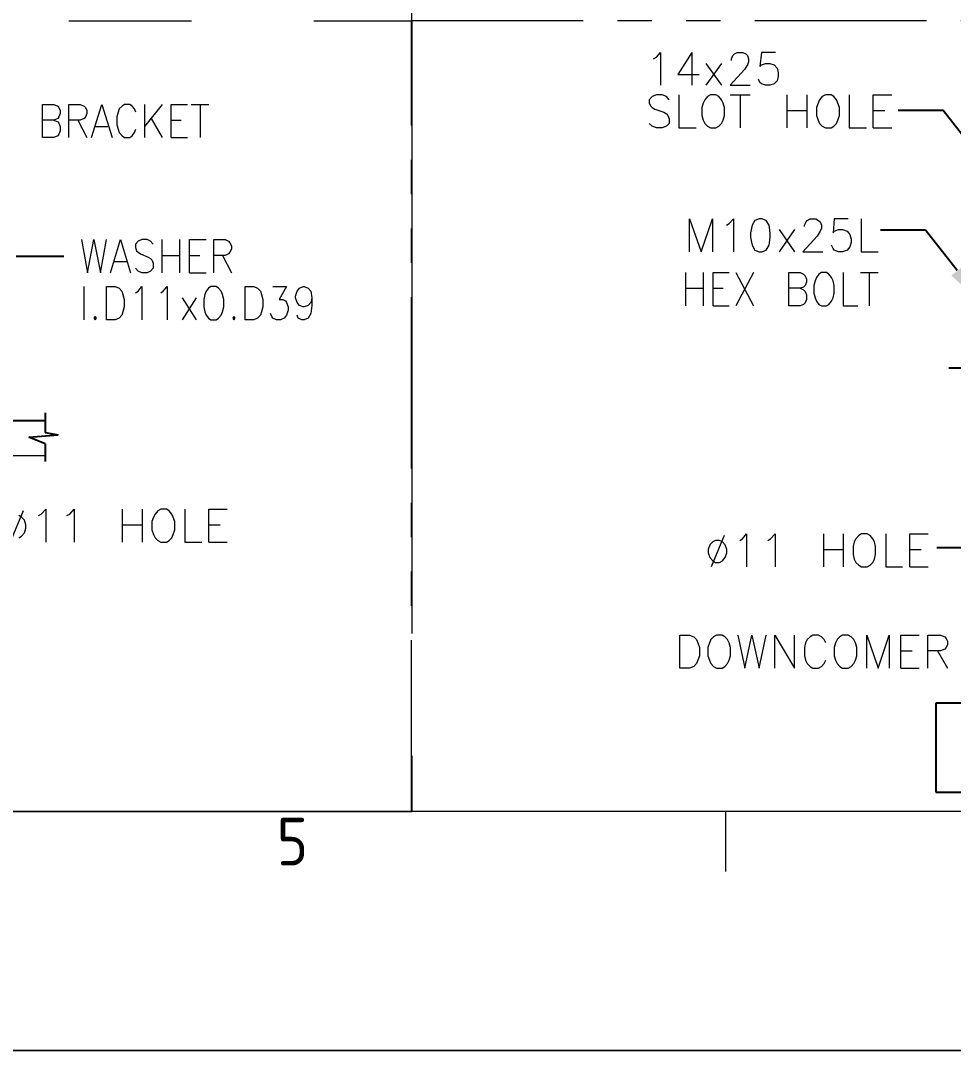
# Model space of a CAD drawing. Header units: inches. Extents: x -15980 to 45789, y -23276 to 2417.
# Drawn here: x -6612 to -5921, y -20343 to -19581 of the extents above; entities that cross this region are included whole.
import ezdxf
from ezdxf.enums import TextEntityAlignment as Align

# ---------------------------------------------------------------- set-up
doc = ezdxf.new("R2010")
doc.units = ezdxf.units.IN
doc.header["$MEASUREMENT"] = 0
doc.linetypes.add('PHANTOMX2', pattern=[127, 63.5, -12.7, 12.7, -12.7, 12.7, -12.7])
for name, color, linetype, lineweight in [('CADRE', 254, 'Continuous', 5), ('Color-7-Line_Weight-25', 7, 'Continuous', 25), ('Color-7-Line_Weight-9', 7, 'Continuous', 9), ('HATCH', 130, 'PHANTOMX2', 9), ('Plot Plan', 9, 'Continuous', 0), ('TEXT', 2, 'Continuous', 13)]:
    doc.layers.add(name, color=color, linetype=linetype, lineweight=lineweight)
doc.layers.add('dim', color=82, linetype='Continuous')
doc.styles.add('ISO Proportional', font='isocp.shx')

# ---------------------------------------------------------------- blocks, each defined once
blk = doc.blocks.new('A$C7bc09ab0')
at = {"layer": 'Color-7-Line_Weight-25', "linetype": 'Continuous'}
for p, q in [((198.33, 96.75), (198.33, 92.67)), ((150.25, 95.17), (198.33, 95.17)), ((194.92, 91.67), (201, 92.17)), ((198.33, 92.67), (201, 92.17)), ((198.33, 90.33), (194.92, 91.67)), ((198.33, 90.33), (198.33, 86.67))]:
    blk.add_line(p, q, dxfattribs=at)
at = {"layer": 'Color-7-Line_Weight-9', "linetype": 'Continuous'}
blk.add_line((198.33, 87.83), (150.25, 87.83), dxfattribs=at)
at = {"layer": 'dim'}
blk.add_line((192.33, 129.17), (202.17, 129.17), dxfattribs=at)
at = {"layer": 'HATCH', "ltscale": 2}
blk.add_lwpolyline([(274.25, 14), (0, 14), (0, 178), (274.25, 178)], close=True, dxfattribs=at)
at = {"layer": 'TEXT', "ltscale": 0.5}
for p, q in [((197.75, 153.83), (197.75, 160.67)), ((197.75, 160.67), (200.08, 160.67)), ((200.08, 160.67), (200.92, 160.33)), ((200.92, 160.33), (201.17, 160)), ((203.25, 153.83), (203.25, 160.67)), ((203.25, 160.67), (205.58, 160.67)), ((205.58, 160.67), (206.42, 160.33)), ((206.42, 160.33), (206.67, 160)), ((207.92, 153.83), (210.08, 160.67)), ((210.08, 160.67), (212.17, 153.83)), ((214.25, 160.33), (213.67, 159.75)), ((214.75, 160.67), (214.25, 160.33)), ((215.83, 160.67), (214.75, 160.67)), ((216.33, 160.33), (215.83, 160.67)), ((216.83, 159.75), (216.33, 160.33)), ((218.92, 160.67), (218.92, 153.83)), ((222.58, 160.67), (218.92, 156.08)), ((224.42, 153.83), (224.42, 160.67)), ((224.42, 160.67), (227.83, 160.67)), ((228.58, 160.67), (232.25, 160.67)), ((230.42, 160.67), (230.42, 153.83)), ((201.17, 158.08), (200.92, 157.75)), ((201.17, 160), (201.42, 159.42)), ((201.42, 158.75), (201.17, 158.08)), ((201.42, 159.42), (201.42, 158.75)), ((206.67, 158.08), (206.42, 157.75)), ((206.67, 160), (206.92, 159.42)), ((206.92, 158.75), (206.67, 158.08)), ((206.92, 159.42), (206.92, 158.75)), ((213.42, 159.08), (213.17, 158.08)), ((213.17, 158.08), (213.17, 156.42)), ((213.67, 159.75), (213.42, 159.08)), ((217.08, 159.08), (216.83, 159.75)), ((200.08, 157.42), (197.75, 157.42)), ((200.92, 157.75), (200.08, 157.42)), ((200.08, 157.42), (200.92, 157.08)), ((200.92, 157.08), (201.17, 156.75)), ((201.17, 156.75), (201.42, 156.08)), ((201.42, 156.08), (201.42, 155.17)), ((205.58, 157.42), (203.25, 157.42)), ((205.08, 157.42), (206.92, 153.83)), ((206.42, 157.75), (205.58, 157.42)), ((208.75, 156.08), (211.33, 156.08)), ((213.17, 156.42), (213.42, 155.5)), ((220.25, 157.75), (222.58, 153.83)), ((224.42, 157.42), (226.5, 157.42)), ((200.08, 153.83), (197.75, 153.83)), ((200.92, 154.17), (200.08, 153.83)), ((201.17, 154.5), (200.92, 154.17)), ((201.42, 155.17), (201.17, 154.5)), ((213.42, 155.5), (213.67, 154.83)), ((213.67, 154.83), (214.25, 154.17)), ((214.25, 154.17), (214.75, 153.83)), ((214.75, 153.83), (215.83, 153.83)), ((215.83, 153.83), (216.33, 154.17)), ((216.33, 154.17), (216.83, 154.83)), ((216.83, 154.83), (217.08, 155.5)), ((224.42, 153.83), (227.83, 153.83)), ((205.83, 132.67), (207.08, 125.75)), ((207.08, 125.75), (208.42, 132.67)), ((208.42, 132.67), (209.75, 125.75)), ((209.75, 125.75), (211, 132.67)), ((211.83, 125.75), (213.92, 132.67)), ((213.92, 132.67), (216, 125.75)), ((218.33, 132.67), (217.58, 132.33)), ((219.42, 132.67), (218.33, 132.67)), ((220.17, 132.33), (219.42, 132.67)), ((222.5, 132.67), (222.5, 125.75)), ((226.17, 132.67), (226.17, 125.75)), ((228.25, 125.75), (228.25, 132.67)), ((228.25, 132.67), (231.67, 132.67)), ((233.25, 125.75), (233.25, 132.67)), ((233.25, 132.67), (235.58, 132.67)), ((235.58, 132.67), (236.33, 132.33)), ((217.58, 132.33), (217, 131.67)), ((217, 131.67), (217, 131)), ((217, 131), (217.25, 130.33)), ((217.25, 130.33), (217.58, 130)), ((220.67, 131.67), (220.17, 132.33)), ((236.33, 132.33), (236.58, 132)), ((236.58, 132), (236.92, 131.33)), ((236.92, 130.67), (236.58, 130)), ((236.92, 131.33), (236.92, 130.67)), ((217.58, 130), (218.08, 129.67)), ((218.08, 129.67), (219.67, 129)), ((219.67, 129), (220.17, 128.75)), ((220.17, 128.75), (220.42, 128.42)), ((220.42, 128.42), (220.67, 127.75)), ((222.5, 129.33), (226.17, 129.33)), ((228.25, 129.33), (230.33, 129.33)), ((235.58, 129.33), (233.25, 129.33)), ((235.08, 129.33), (236.92, 125.75)), ((236.33, 129.67), (235.58, 129.33)), ((236.58, 130), (236.33, 129.67)), ((212.58, 128.08), (215.17, 128.08)), ((217.58, 126.08), (217, 126.75)), ((218.33, 125.75), (217.58, 126.08)), ((220.17, 126.08), (219.42, 125.75)), ((220.67, 126.75), (220.17, 126.08)), ((220.67, 127.75), (220.67, 126.75)), ((219.42, 125.75), (218.33, 125.75)), ((228.25, 125.75), (231.67, 125.75)), ((206.33, 122.92), (206.33, 116)), ((211, 116), (211, 122.92)), ((211, 122.92), (212.83, 122.92)), ((212.83, 122.92), (213.67, 122.58)), ((213.67, 122.58), (214.17, 121.92)), ((214.17, 121.92), (214.42, 121.25)), ((217, 121.58), (217.58, 121.92)), ((217.58, 121.92), (218.33, 122.92)), ((218.33, 122.92), (218.33, 116)), ((222.25, 121.58), (222.75, 121.92)), ((222.75, 121.92), (223.58, 122.92)), ((223.58, 122.92), (223.58, 116)), ((231.67, 121.92), (231.42, 121.25)), ((232.17, 122.58), (231.67, 121.92)), ((232.67, 122.92), (232.17, 122.58)), ((233.75, 122.92), (232.67, 122.92)), ((234.25, 122.58), (233.75, 122.92)), ((234.75, 121.92), (234.25, 122.58)), ((235.08, 121.25), (234.75, 121.92)), ((239.75, 116), (239.75, 122.92)), ((239.75, 122.92), (241.58, 122.92)), ((241.58, 122.92), (242.33, 122.58)), ((242.33, 122.58), (242.92, 121.92)), ((242.92, 121.92), (243.17, 121.25)), ((245.5, 122.92), (248.33, 122.92)), ((248.33, 122.92), (246.83, 120.25)), ((250.17, 120.92), (250.5, 121.92)), ((250.5, 121.92), (251, 122.58)), ((251, 122.58), (251.75, 122.92)), ((251.75, 122.92), (252, 122.92)), ((252, 122.92), (252.83, 122.58)), ((252.83, 122.58), (253.33, 121.92)), ((253.33, 121.92), (253.58, 120.58)), ((214.42, 121.25), (214.67, 120.25)), ((214.67, 120.25), (214.67, 118.67)), ((226.67, 120.58), (229.58, 116)), ((229.58, 120.58), (226.67, 116)), ((231.42, 121.25), (231.17, 120.25)), ((231.17, 120.25), (231.17, 118.67)), ((235.33, 120.25), (235.08, 121.25)), ((235.33, 118.67), (235.33, 120.25)), ((243.17, 121.25), (243.42, 120.25)), ((243.42, 120.25), (243.42, 118.67)), ((246.83, 120.25), (247.58, 120.25)), ((247.58, 120.25), (248.08, 119.92)), ((248.08, 119.92), (248.33, 119.58)), ((248.33, 119.58), (248.67, 118.67)), ((250.17, 120.58), (250.17, 120.92)), ((250.5, 119.58), (250.17, 120.58)), ((251, 119), (250.5, 119.58)), ((253.33, 119.58), (252.83, 119)), ((253.58, 120.58), (253.33, 119.58)), ((253.58, 120.58), (253.58, 119)), ((214.42, 117.67), (214.17, 117)), ((214.67, 118.67), (214.42, 117.67)), ((231.17, 118.67), (231.42, 117.67)), ((231.42, 117.67), (231.67, 117)), ((234.75, 117), (235.08, 117.67)), ((235.08, 117.67), (235.33, 118.67)), ((243.17, 117.67), (242.92, 117)), ((243.42, 118.67), (243.17, 117.67)), ((248.67, 118), (248.33, 117)), ((248.67, 118.67), (248.67, 118)), ((251.75, 118.67), (251, 119)), ((252, 118.67), (251.75, 118.67)), ((252.83, 119), (252, 118.67)), ((253.58, 119), (253.33, 117.33)), ((208.67, 116.67), (208.42, 116.33)), ((208.42, 116.33), (208.67, 116)), ((208.92, 116.33), (208.67, 116.67)), ((208.67, 116), (208.92, 116.33)), ((212.83, 116), (211, 116)), ((213.67, 116.33), (212.83, 116)), ((214.17, 117), (213.67, 116.33)), ((231.67, 117), (232.17, 116.33)), ((232.17, 116.33), (232.67, 116)), ((232.67, 116), (233.75, 116)), ((233.75, 116), (234.25, 116.33)), ((234.25, 116.33), (234.75, 117)), ((237.42, 116.67), (237.17, 116.33)), ((237.17, 116.33), (237.42, 116)), ((237.67, 116.33), (237.42, 116.67)), ((237.42, 116), (237.67, 116.33)), ((241.58, 116), (239.75, 116)), ((242.33, 116.33), (241.58, 116)), ((242.92, 117), (242.33, 116.33)), ((245.25, 116.67), (245, 117.33)), ((245.5, 116.33), (245.25, 116.67)), ((246.25, 116), (245.5, 116.33)), ((247.08, 116), (246.25, 116)), ((247.83, 116.33), (247.08, 116)), ((248.33, 117), (247.83, 116.33)), ((250.75, 116.33), (250.5, 117)), ((251.5, 116), (250.75, 116.33)), ((252, 116), (251.5, 116)), ((252.83, 116.33), (252, 116)), ((253.33, 117.33), (252.83, 116.33)), ((193.75, 76.42), (191.08, 69.92)), ((193.42, 75.08), (192.83, 75.42)), ((194, 74.5), (193.42, 75.08)), ((196.92, 75.42), (197.5, 75.75)), ((197.5, 75.75), (198.42, 76.75)), ((198.42, 76.75), (198.42, 69.92)), ((202.83, 75.42), (203.42, 75.75)), ((203.42, 75.75), (204.33, 76.75)), ((204.33, 76.75), (204.33, 69.92)), ((214.25, 76.75), (214.25, 69.92)), ((218.42, 76.75), (218.42, 69.92)), ((220.75, 75.08), (220.42, 74.17)), ((221.08, 75.75), (220.75, 75.08)), ((221.67, 76.42), (221.08, 75.75)), ((222.25, 76.75), (221.67, 76.42)), ((223.42, 76.75), (222.25, 76.75)), ((224, 76.42), (223.42, 76.75)), ((224.58, 75.75), (224, 76.42)), ((224.83, 75.08), (224.58, 75.75)), ((225.17, 74.17), (224.83, 75.08)), ((227.25, 76.75), (227.25, 69.92)), ((232.25, 69.92), (232.25, 76.75)), ((232.25, 76.75), (236, 76.75)), ((194.33, 73.5), (194, 74.5)), ((194, 71.83), (194.33, 72.83)), ((194.33, 72.83), (194.33, 73.5)), ((214.25, 73.5), (218.42, 73.5)), ((220.42, 74.17), (220.42, 72.5)), ((225.17, 72.5), (225.17, 74.17)), ((232.25, 73.5), (234.58, 73.5)), ((192.83, 70.83), (193.42, 71.17)), ((193.42, 71.17), (194, 71.83)), ((220.42, 72.5), (220.75, 71.5)), ((220.75, 71.5), (221.08, 70.83)), ((221.08, 70.83), (221.67, 70.25)), ((224, 70.25), (224.58, 70.83)), ((224.58, 70.83), (224.83, 71.5)), ((224.83, 71.5), (225.17, 72.5)), ((221.67, 70.25), (222.25, 69.92)), ((222.25, 69.92), (223.42, 69.92)), ((223.42, 69.92), (224, 70.25)), ((227.25, 69.92), (230.75, 69.92)), ((232.25, 69.92), (236, 69.92))]:
    blk.add_line(p, q, dxfattribs=at)
blk = doc.blocks.new('A$Ccda6811e')
at = {"layer": 'HATCH', "ltscale": 2}
blk.add_lwpolyline([(0, 14), (274.25, 14), (274.25, 178), (0, 178)], close=True, dxfattribs=at)
blk = doc.blocks.new('A$Cbca93a0c')
at = {"layer": 'dim'}
blk.add_hatch(color=256, dxfattribs=at).paths.add_polyline_path([(408.21, 453.87), (399.29, 447.02), (424.29, 424.11)])
at = {"layer": 'Color-7-Line_Weight-25', "linetype": 'Continuous'}
blk.add_line((518.33, 378.27), (397.5, 378.27), dxfattribs=at)
at = {"layer": 'dim'}
for p, q in [((393.33, 569.05), (360, 569.05)), ((483.51, 453.57), (393.33, 569.05)), ((380.24, 480.65), (346.9, 480.65)), ((403.75, 450.6), (380.24, 480.65)), ((408.81, 245.24), (388.57, 245.24)), ((387.98, 130.3), (387.98, 64.52)), ((598.69, 130.3), (387.98, 130.3)), ((387.98, 64.52), (598.69, 64.52))]:
    blk.add_line(p, q, dxfattribs=at)
at = {"layer": 'HATCH', "ltscale": 2}
blk.add_lwpolyline([(0, 635.71), (979.46, 635.71), (979.46, 50), (0, 50)], close=True, dxfattribs=at)
at = {"layer": 'TEXT', "ltscale": 0.5}
for p, q in [((181.13, 608.63), (184.11, 612.2)), ((184.11, 612.2), (184.11, 587.8)), ((207.32, 612.2), (196.9, 595.83)), ((207.32, 612.2), (207.32, 587.8)), ((237.68, 609.82), (238.87, 611.01)), ((238.87, 611.01), (240.95, 612.2)), ((240.95, 612.2), (245.12, 612.2)), ((245.12, 612.2), (247.2, 611.01)), ((247.2, 611.01), (248.39, 609.82)), ((258.81, 612.2), (257.62, 601.79)), ((269.23, 612.2), (258.81, 612.2)), ((179.05, 607.44), (181.13, 608.63)), ((217.74, 603.87), (229.34, 587.8)), ((229.34, 603.87), (217.74, 587.8)), ((236.79, 607.44), (237.68, 609.82)), ((236.79, 606.25), (236.79, 607.44)), ((248.39, 602.98), (246.31, 599.41)), ((248.39, 609.82), (249.29, 607.44)), ((249.29, 605.06), (248.39, 602.98)), ((249.29, 607.44), (249.29, 605.06)), ((257.62, 601.79), (258.81, 602.98)), ((258.81, 602.98), (261.79, 603.87)), ((261.79, 603.87), (265.06, 603.87)), ((265.06, 603.87), (268.33, 602.98)), ((268.33, 602.98), (270.42, 600.6)), ((196.9, 595.83), (212.68, 595.83)), ((246.31, 599.41), (235.59, 587.8)), ((270.42, 600.6), (271.31, 597.02)), ((271.31, 597.02), (271.31, 594.64)), ((235.59, 587.8), (250.48, 587.8)), ((257.62, 589.88), (256.73, 592.26)), ((258.81, 588.99), (257.62, 589.88)), ((261.79, 587.8), (258.81, 588.99)), ((265.06, 587.8), (261.79, 587.8)), ((268.33, 588.99), (265.06, 587.8)), ((270.42, 591.07), (268.33, 588.99)), ((271.31, 594.64), (270.42, 591.07)), ((181.13, 580.66), (177.86, 579.46)), ((185.3, 580.66), (181.13, 580.66)), ((188.57, 579.46), (185.3, 580.66)), ((197.8, 580.66), (197.8, 556.25)), ((221.01, 580.66), (218.93, 579.46)), ((225.18, 580.66), (221.01, 580.66)), ((227.26, 579.46), (225.18, 580.66)), ((235.59, 580.66), (250.48, 580.66)), ((243.04, 580.66), (243.04, 556.25)), ((277.56, 580.66), (277.56, 556.25)), ((292.44, 580.66), (292.44, 556.25)), ((306.13, 580.66), (303.75, 579.46)), ((310.3, 580.66), (306.13, 580.66)), ((312.38, 579.46), (310.3, 580.66)), ((323.69, 580.66), (323.69, 556.25)), ((341.55, 556.25), (341.55, 580.66)), ((341.55, 580.66), (355.24, 580.66)), ((177.86, 579.46), (175.77, 577.08)), ((175.77, 577.08), (175.77, 574.7)), ((175.77, 574.7), (176.96, 572.32)), ((176.96, 572.32), (177.86, 571.43)), ((190.65, 577.08), (188.57, 579.46)), ((215.65, 574.7), (214.76, 571.43)), ((216.84, 577.08), (215.65, 574.7)), ((218.93, 579.46), (216.84, 577.08)), ((229.34, 577.08), (227.26, 579.46)), ((230.54, 574.7), (229.34, 577.08)), ((231.43, 571.43), (230.54, 574.7)), ((300.77, 574.7), (299.58, 571.43)), ((301.67, 577.08), (300.77, 574.7)), ((303.75, 579.46), (301.67, 577.08)), ((314.46, 577.08), (312.38, 579.46)), ((315.36, 574.7), (314.46, 577.08)), ((316.55, 571.43), (315.36, 574.7)), ((177.86, 571.43), (179.94, 570.24)), ((179.94, 570.24), (186.49, 567.86)), ((186.49, 567.86), (188.57, 566.67)), ((188.57, 566.67), (189.46, 565.48)), ((189.46, 565.48), (190.65, 563.1)), ((214.76, 571.43), (214.76, 565.48)), ((214.76, 565.48), (215.65, 561.91)), ((230.54, 561.91), (231.43, 565.48)), ((231.43, 565.48), (231.43, 571.43)), ((277.56, 569.05), (292.44, 569.05)), ((299.58, 571.43), (299.58, 565.48)), ((299.58, 565.48), (300.77, 561.91)), ((315.36, 561.91), (316.55, 565.48)), ((316.55, 565.48), (316.55, 571.43)), ((341.55, 569.05), (350.18, 569.05)), ((177.86, 557.44), (175.77, 559.52)), ((181.13, 556.25), (177.86, 557.44)), ((188.57, 557.44), (185.3, 556.25)), ((190.65, 559.52), (188.57, 557.44)), ((190.65, 563.1), (190.65, 559.52)), ((215.65, 561.91), (216.84, 559.52)), ((216.84, 559.52), (218.93, 557.44)), ((218.93, 557.44), (221.01, 556.25)), ((225.18, 556.25), (227.26, 557.44)), ((227.26, 557.44), (229.34, 559.52)), ((229.34, 559.52), (230.54, 561.91)), ((300.77, 561.91), (301.67, 559.52)), ((301.67, 559.52), (303.75, 557.44)), ((303.75, 557.44), (306.13, 556.25)), ((310.3, 556.25), (312.38, 557.44)), ((312.38, 557.44), (314.46, 559.52)), ((314.46, 559.52), (315.36, 561.91)), ((185.3, 556.25), (181.13, 556.25)), ((197.8, 556.25), (210.59, 556.25)), ((221.01, 556.25), (225.18, 556.25)), ((306.13, 556.25), (310.3, 556.25)), ((323.69, 556.25), (336.49, 556.25)), ((341.55, 556.25), (355.24, 556.25)), ((205.54, 464.58), (205.54, 488.99)), ((205.54, 488.99), (214.17, 464.58)), ((214.17, 464.58), (222.5, 488.99)), ((222.5, 488.99), (222.5, 464.58)), ((235, 485.42), (238.27, 488.99)), ((238.27, 488.99), (238.27, 464.58)), ((257.02, 488.99), (254.05, 487.8)), ((259.11, 488.99), (257.02, 488.99)), ((262.38, 487.8), (259.11, 488.99)), ((292.74, 487.8), (294.82, 488.99)), ((294.82, 488.99), (298.99, 488.99)), ((298.99, 488.99), (301.07, 487.8)), ((312.68, 488.99), (311.79, 478.57)), ((323.09, 488.99), (312.68, 488.99)), ((332.62, 488.99), (332.62, 464.58)), ((232.92, 484.23), (235, 485.42)), ((251.96, 484.23), (250.77, 478.57)), ((254.05, 487.8), (251.96, 484.23)), ((264.46, 484.23), (262.38, 487.8)), ((265.36, 478.57), (264.46, 484.23)), ((271.9, 480.95), (283.21, 464.58)), ((283.21, 480.95), (271.9, 464.58)), ((290.65, 484.23), (291.84, 486.61)), ((290.65, 483.33), (290.65, 484.23)), ((291.84, 486.61), (292.74, 487.8)), ((301.07, 487.8), (302.26, 486.61)), ((302.26, 486.61), (303.15, 484.23)), ((303.15, 482.14), (302.26, 479.76)), ((303.15, 484.23), (303.15, 482.14)), ((312.68, 479.76), (315.95, 480.95)), ((315.95, 480.95), (318.93, 480.95)), ((318.93, 480.95), (322.2, 479.76)), ((250.77, 478.57), (250.77, 475)), ((250.77, 475), (251.96, 469.35)), ((264.46, 469.35), (265.36, 475)), ((265.36, 475), (265.36, 478.57)), ((300.18, 476.19), (289.46, 464.58)), ((302.26, 479.76), (300.18, 476.19)), ((311.79, 478.57), (312.68, 479.76)), ((322.2, 479.76), (324.29, 477.38)), ((324.29, 477.38), (325.18, 473.81)), ((325.18, 473.81), (325.18, 471.43)), ((251.96, 469.35), (254.05, 465.77)), ((254.05, 465.77), (257.02, 464.58)), ((259.11, 464.58), (262.38, 465.77)), ((262.38, 465.77), (264.46, 469.35)), ((311.79, 466.96), (310.59, 469.35)), ((312.68, 465.77), (311.79, 466.96)), ((315.95, 464.58), (312.68, 465.77)), ((322.2, 465.77), (318.93, 464.58)), ((324.29, 468.16), (322.2, 465.77)), ((325.18, 471.43), (324.29, 468.16)), ((257.02, 464.58), (259.11, 464.58)), ((289.46, 464.58), (304.34, 464.58)), ((318.93, 464.58), (315.95, 464.58)), ((332.62, 464.58), (345.12, 464.58)), ((202.56, 449.11), (202.56, 424.41)), ((215.65, 449.11), (215.65, 424.41)), ((223.09, 424.41), (223.09, 449.11)), ((223.09, 449.11), (235, 449.11)), ((239.76, 449.11), (252.86, 424.41)), ((252.86, 449.11), (239.76, 424.41)), ((279.05, 424.41), (279.05, 449.11)), ((279.05, 449.11), (287.38, 449.11)), ((287.38, 449.11), (290.06, 447.92)), ((290.06, 447.92), (291.25, 446.73)), ((291.25, 446.73), (292.14, 444.35)), ((292.14, 444.35), (292.14, 441.96)), ((298.69, 443.15), (297.5, 439.58)), ((299.58, 445.54), (298.69, 443.15)), ((301.37, 447.92), (299.58, 445.54)), ((303.15, 449.11), (301.37, 447.92)), ((307.02, 449.11), (303.15, 449.11)), ((308.81, 447.92), (307.02, 449.11)), ((310.59, 445.54), (308.81, 447.92)), ((311.79, 443.15), (310.59, 445.54)), ((312.68, 439.58), (311.79, 443.15)), ((319.23, 449.11), (319.23, 424.41)), ((332.02, 449.11), (345.12, 449.11)), ((338.57, 449.11), (338.57, 424.41)), ((202.56, 437.5), (215.65, 437.5)), ((223.09, 437.5), (230.54, 437.5)), ((287.38, 437.5), (279.05, 437.5)), ((290.06, 438.39), (287.38, 437.5)), ((287.38, 437.5), (290.06, 436.31)), ((291.25, 439.58), (290.06, 438.39)), ((290.06, 436.31), (291.25, 435.12)), ((292.14, 441.96), (291.25, 439.58)), ((291.25, 435.12), (292.14, 432.74)), ((297.5, 439.58), (297.5, 433.93)), ((312.68, 433.93), (312.68, 439.58)), ((292.14, 429.17), (291.25, 426.79)), ((292.14, 432.74), (292.14, 429.17)), ((297.5, 433.93), (298.69, 430.36)), ((298.69, 430.36), (299.58, 427.98)), ((299.58, 427.98), (301.37, 425.6)), ((308.81, 425.6), (310.59, 427.98)), ((310.59, 427.98), (311.79, 430.36)), ((311.79, 430.36), (312.68, 433.93)), ((223.09, 424.41), (235, 424.41)), ((287.38, 424.41), (279.05, 424.41)), ((290.06, 425.6), (287.38, 424.41)), ((291.25, 426.79), (290.06, 425.6)), ((301.37, 425.6), (303.15, 424.41)), ((303.15, 424.41), (307.02, 424.41)), ((307.02, 424.41), (308.81, 425.6)), ((319.23, 424.41), (330.24, 424.41)), ((231.13, 254.46), (221.61, 231.25)), ((242.74, 250.89), (244.82, 252.08)), ((244.82, 252.08), (247.8, 255.65)), ((247.8, 255.65), (247.8, 231.25)), ((263.57, 250.89), (265.65, 252.08)), ((265.65, 252.08), (268.93, 255.65)), ((268.93, 255.65), (268.93, 231.25)), ((304.64, 255.65), (304.64, 231.25)), ((319.23, 255.65), (319.23, 231.25)), ((328.75, 252.08), (327.56, 249.7)), ((330.83, 254.46), (328.75, 252.08)), ((332.92, 255.65), (330.83, 254.46)), ((337.08, 255.65), (332.92, 255.65)), ((339.17, 254.46), (337.08, 255.65)), ((341.25, 252.08), (339.17, 254.46)), ((342.44, 249.7), (341.25, 252.08)), ((350.77, 255.65), (350.77, 231.25)), ((368.63, 231.25), (368.63, 255.65)), ((368.63, 255.65), (382.32, 255.65)), ((220.71, 247.62), (219.52, 244.05)), ((219.52, 244.05), (219.52, 241.67)), ((222.8, 249.7), (220.71, 247.62)), ((224.88, 250.89), (222.8, 249.7)), ((227.86, 250.89), (224.88, 250.89)), ((229.94, 249.7), (227.86, 250.89)), ((232.02, 247.62), (229.94, 249.7)), ((233.21, 244.05), (232.02, 247.62)), ((233.21, 241.67), (233.21, 244.05)), ((304.64, 244.05), (319.23, 244.05)), ((327.56, 249.7), (326.67, 246.43)), ((326.67, 246.43), (326.67, 240.48)), ((343.33, 246.43), (342.44, 249.7)), ((343.33, 240.48), (343.33, 246.43)), ((368.63, 244.05), (376.96, 244.05)), ((219.52, 241.67), (220.71, 238.1)), ((220.71, 238.1), (222.8, 235.71)), ((229.94, 235.71), (232.02, 238.1)), ((232.02, 238.1), (233.21, 241.67)), ((326.67, 240.48), (327.56, 236.91)), ((327.56, 236.91), (328.75, 234.52)), ((341.25, 234.52), (342.44, 236.91)), ((342.44, 236.91), (343.33, 240.48)), ((222.8, 235.71), (224.88, 234.52)), ((224.88, 234.52), (227.86, 234.52)), ((227.86, 234.52), (229.94, 235.71)), ((328.75, 234.52), (330.83, 232.44)), ((330.83, 232.44), (332.92, 231.25)), ((332.92, 231.25), (337.08, 231.25)), ((337.08, 231.25), (339.17, 232.44)), ((339.17, 232.44), (341.25, 234.52)), ((350.77, 231.25), (363.27, 231.25)), ((368.63, 231.25), (382.32, 231.25)), ((198.39, 156.25), (198.39, 180.65)), ((198.39, 180.65), (205.54, 180.65)), ((205.54, 180.65), (208.81, 179.46)), ((208.81, 179.46), (210.89, 177.38)), ((210.89, 177.38), (211.79, 175)), ((221.31, 177.38), (220.42, 175)), ((223.39, 179.46), (221.31, 177.38)), ((225.48, 180.65), (223.39, 179.46)), ((229.64, 180.65), (225.48, 180.65)), ((231.73, 179.46), (229.64, 180.65)), ((233.81, 177.38), (231.73, 179.46)), ((235, 175), (233.81, 177.38)), ((241.25, 180.65), (246.61, 156.25)), ((246.61, 156.25), (251.67, 180.65)), ((251.67, 180.65), (257.02, 156.25)), ((257.02, 156.25), (262.38, 180.65)), ((268.63, 156.25), (268.63, 180.65)), ((268.63, 180.65), (283.21, 156.25)), ((283.21, 156.25), (283.21, 180.65)), ((292.74, 177.38), (291.55, 175)), ((294.82, 179.46), (292.74, 177.38)), ((296.9, 180.65), (294.82, 179.46)), ((301.07, 180.65), (296.9, 180.65)), ((303.15, 179.46), (301.07, 180.65)), ((305.24, 177.38), (303.15, 179.46)), ((306.43, 175), (305.24, 177.38)), ((314.76, 177.38), (313.57, 175)), ((316.84, 179.46), (314.76, 177.38)), ((318.93, 180.65), (316.84, 179.46)), ((323.09, 180.65), (318.93, 180.65)), ((325.18, 179.46), (323.09, 180.65)), ((327.26, 177.38), (325.18, 179.46)), ((328.45, 175), (327.26, 177.38)), ((336.79, 156.25), (336.79, 180.65)), ((336.79, 180.65), (345.12, 156.25)), ((345.12, 156.25), (353.45, 180.65)), ((353.45, 180.65), (353.45, 156.25)), ((362.08, 156.25), (362.08, 180.65)), ((362.08, 180.65), (375.48, 180.65)), ((382.02, 156.25), (382.02, 180.65)), ((382.02, 180.65), (391.25, 180.65)), ((391.25, 180.65), (394.52, 179.46)), ((394.52, 179.46), (395.42, 178.27)), ((395.42, 178.27), (396.61, 176.19)), ((396.61, 176.19), (396.61, 173.81)), ((211.79, 175), (212.98, 171.43)), ((212.98, 171.43), (212.98, 165.48)), ((220.42, 175), (219.23, 171.43)), ((219.23, 171.43), (219.23, 165.48)), ((235.89, 171.43), (235, 175)), ((235.89, 165.48), (235.89, 171.43)), ((291.55, 175), (290.65, 171.43)), ((290.65, 171.43), (290.65, 165.48)), ((313.57, 175), (312.68, 171.43)), ((312.68, 171.43), (312.68, 165.48)), ((329.34, 171.43), (328.45, 175)), ((329.34, 165.48), (329.34, 171.43)), ((362.08, 169.05), (370.42, 169.05)), ((391.25, 169.05), (382.02, 169.05)), ((389.17, 169.05), (396.61, 156.25)), ((394.52, 170.24), (391.25, 169.05)), ((395.42, 171.43), (394.52, 170.24)), ((396.61, 173.81), (395.42, 171.43)), ((211.79, 162.2), (210.89, 159.82)), ((212.98, 165.48), (211.79, 162.2)), ((219.23, 165.48), (220.42, 162.2)), ((220.42, 162.2), (221.31, 159.82)), ((233.81, 159.82), (235, 162.2)), ((235, 162.2), (235.89, 165.48)), ((290.65, 165.48), (291.55, 162.2)), ((291.55, 162.2), (292.74, 159.82)), ((305.24, 159.82), (306.43, 162.2)), ((312.68, 165.48), (313.57, 162.2)), ((313.57, 162.2), (314.76, 159.82)), ((327.26, 159.82), (328.45, 162.2)), ((328.45, 162.2), (329.34, 165.48)), ((205.54, 156.25), (198.39, 156.25)), ((208.81, 157.44), (205.54, 156.25)), ((210.89, 159.82), (208.81, 157.44)), ((221.31, 159.82), (223.39, 157.44)), ((223.39, 157.44), (225.48, 156.25)), ((225.48, 156.25), (229.64, 156.25)), ((229.64, 156.25), (231.73, 157.44)), ((231.73, 157.44), (233.81, 159.82)), ((292.74, 159.82), (294.82, 157.44)), ((294.82, 157.44), (296.9, 156.25)), ((296.9, 156.25), (301.07, 156.25)), ((301.07, 156.25), (303.15, 157.44)), ((303.15, 157.44), (305.24, 159.82)), ((314.76, 159.82), (316.84, 157.44)), ((316.84, 157.44), (318.93, 156.25)), ((318.93, 156.25), (323.09, 156.25)), ((323.09, 156.25), (325.18, 157.44)), ((325.18, 157.44), (327.26, 159.82)), ((362.08, 156.25), (375.48, 156.25))]:
    blk.add_line(p, q, dxfattribs=at)
blk = doc.blocks.new('A$Ceb6babff')
at = {"layer": 'CADRE', "color": 2}
blk.add_line((3347.54, 132.58), (3347.54, 176.77), dxfattribs=at)
at = {"layer": 'CADRE', "color": 8}
blk.add_lwpolyline([(0, 0), (10500, 0), (10500, 7424.24), (0, 7424.24)], close=True, dxfattribs=at)
at = {"layer": 'CADRE', "color": 4}
blk.add_lwpolyline([(176.77, 7247.47), (10323.23, 7247.47), (10323.23, 176.77), (176.77, 176.77)], close=True, dxfattribs=at)
at = {"layer": 'Plot Plan', "linetype": 'ByBlock'}
blk.add_lwpolyline([(10500, 0), (0, 0), (0, 7424.24), (10500, 7424.24)], close=True, dxfattribs=at)
at = {"layer": 'CADRE', "color": 2, "style": 'ISO Proportional'}
blk.add_text('5', height=35.35, dxfattribs=at).set_placement((3026.92, 154.67), align=Align.MIDDLE)

msp = doc.modelspace()

# ---------------------------------------------------------------- block references
for name, p in [('A$Ceb6babff', (-9437.364, -20343.245)), ('A$Cbca93a0c', (-6322.204, -20216.477))]:
    msp.add_blockref(name, p)
at = {"xscale": 3.571428571428572, "yscale": 3.571428571428572, "zscale": 3.571428571428572}
for name, p in [('A$Ccda6811e', (-7301.668, -19630.911)), ('A$C7bc09ab0', (-7301.668, -20216.626))]:
    msp.add_blockref(name, p, dxfattribs=at)

doc.saveas('drawing.dxf')
